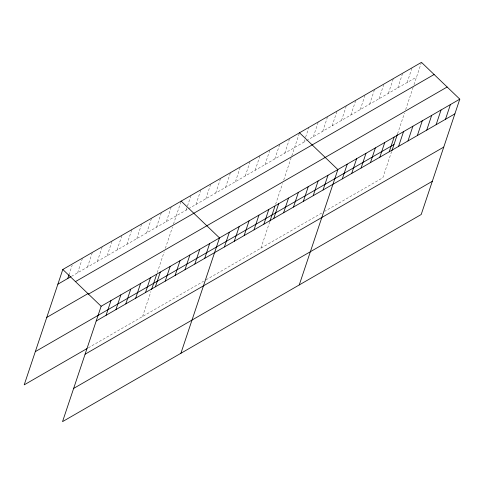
<?xml version="1.0" encoding="UTF-8"?>
<svg xmlns="http://www.w3.org/2000/svg" width="484" height="484" viewBox="0 0 484 484"><rect width="100%" height="100%" fill="white"/><g stroke="black" fill="none" stroke-linecap="round" stroke-linejoin="round"><path stroke-width="0.36" stroke-dasharray="2.42 1.81" d="M68.916 274.997L72.201 265.184M77.603 272.807L82.528 258.087M87.471 267.108L92.396 252.388M97.332 261.414L102.257 246.695M107.194 255.721L112.119 241.002M117.055 250.022L121.75 236.004M126.923 244.329L131.848 229.61M136.784 238.63L141.709 223.911M146.646 232.937L151.571 218.217M156.513 227.238L161.438 212.518M166.375 221.545L171.3 206.825M142.556 316.506L150.893 291.592M157.252 272.595L164.167 251.916M165.353 248.371L172.534 226.923M173.46 224.153L181.161 201.126M186.098 210.153L187.272 206.65M187.508 205.948L190.793 196.135M195.966 204.46L200.89 189.74M205.827 198.761L210.752 184.041M215.689 193.068L220.383 179.05M225.556 187.368L230.481 172.649M235.418 181.675L240.342 166.956M245.279 175.976L249.968 161.958M255.141 170.283L260.065 155.564M265.008 164.59L269.933 149.865M274.87 158.891L279.794 144.172M284.731 153.198L289.426 139.174M260.918 248.153L269.945 221.17M275.608 204.242L282.529 183.569M283.715 180.024L291.586 156.495M291.816 155.806L299.523 132.779M303.976 142.084L305.386 137.88M305.616 137.178L308.901 127.365M313.354 136.663L318.284 121.944M322.737 131.249L327.426 117.231M332.115 125.834L337.046 111.114M341.498 120.413L346.187 106.395M350.876 114.998L355.8 100.279M360.259 109.584L364.948 95.566M369.637 104.163L374.562 89.443M379.02 98.748L383.709 84.73M388.398 93.333L393.323 78.614M397.781 87.913L402.47 73.895M407.159 82.498L412.084 67.778M391.659 151.438L382.862 177.737L324.704 211.32M397.558 133.826L404.473 113.147M405.659 109.602L413.53 86.079M413.995 84.694L421.231 63.059M71.438 276.364L187.949 209.088M188.566 208.731L305.852 141.001M306.475 140.638L416.542 77.083M88.312 347.833L203.589 281.264M206.051 279.837L322.205 212.766"/><path stroke-width="0.73" d="M459.8 99.147L101.138 306.263L62.533 421.637L421.195 214.521L459.8 99.147L421.467 62.363L62.805 269.479L24.2 384.853L87.078 348.541M67.742 278.5L68.916 274.997M106.075 315.29L110.999 300.57M115.936 309.591L120.867 294.871M125.804 303.898L130.728 289.178M135.665 298.204L140.59 283.479M145.527 292.505L150.451 277.786M151.589 289.517L156.538 274.731M155.394 286.812L160.319 272.093M165.256 281.113L170.18 266.394M175.117 275.42L180.042 260.701M184.979 269.721L189.909 255.001M194.846 264.028L199.771 249.308M204.708 258.329L209.632 243.609M180.895 353.29L219.494 237.916L181.161 201.126M224.437 246.943L229.362 232.223M234.298 241.244L239.223 226.524M244.16 235.551L249.085 220.831M254.021 229.852L258.952 215.132M263.889 224.159L268.814 209.439M269.945 221.17L274.894 206.384M273.75 218.459L278.675 203.74M283.612 212.766L288.537 198.047M293.479 207.067L298.404 192.348M303.341 201.374L308.266 186.655M313.202 195.681L318.127 180.962M323.064 189.982L327.989 175.262M299.251 284.943L337.856 169.569L299.523 132.779M342.309 178.868L347.234 164.149M351.693 173.453L356.617 158.734M361.07 168.039L365.995 153.319M370.454 162.618L375.378 147.898M379.831 157.203L384.756 142.484M389.215 151.788L394.139 137.069M391.895 150.748L397.316 134.54M398.592 146.368L403.517 131.648M407.976 140.953L412.9 126.233M417.353 135.532L422.278 120.812M426.731 130.117L431.661 115.398M436.114 124.703L441.039 109.983M445.492 119.282L450.423 104.562M57.88 284.199L70.821 276.721M75.456 281.615L434.118 74.5M46.766 317.413L88.07 293.564M88.487 294.127L447.149 87.005M35.314 351.638L393.976 144.516M96.213 320.983L454.875 113.867M85.099 354.203L443.761 147.082M73.647 388.422L432.309 181.306M62.805 269.479L101.138 306.263"/></g></svg>
